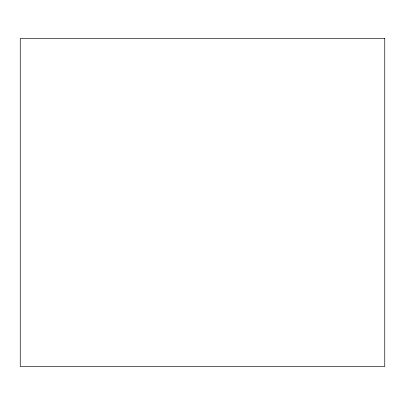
<?xml version="1.0" encoding="UTF-8"?>
<svg xmlns="http://www.w3.org/2000/svg" width="405" height="405" viewBox="0 0 405 405"><rect width="100%" height="100%" fill="white"/><g stroke="black" fill="none" stroke-linecap="round" stroke-linejoin="round"><path stroke-width="0.61" d="M384.75 38.475L20.25 38.475L20.25 366.525L384.75 366.525L384.75 38.475"/></g></svg>
